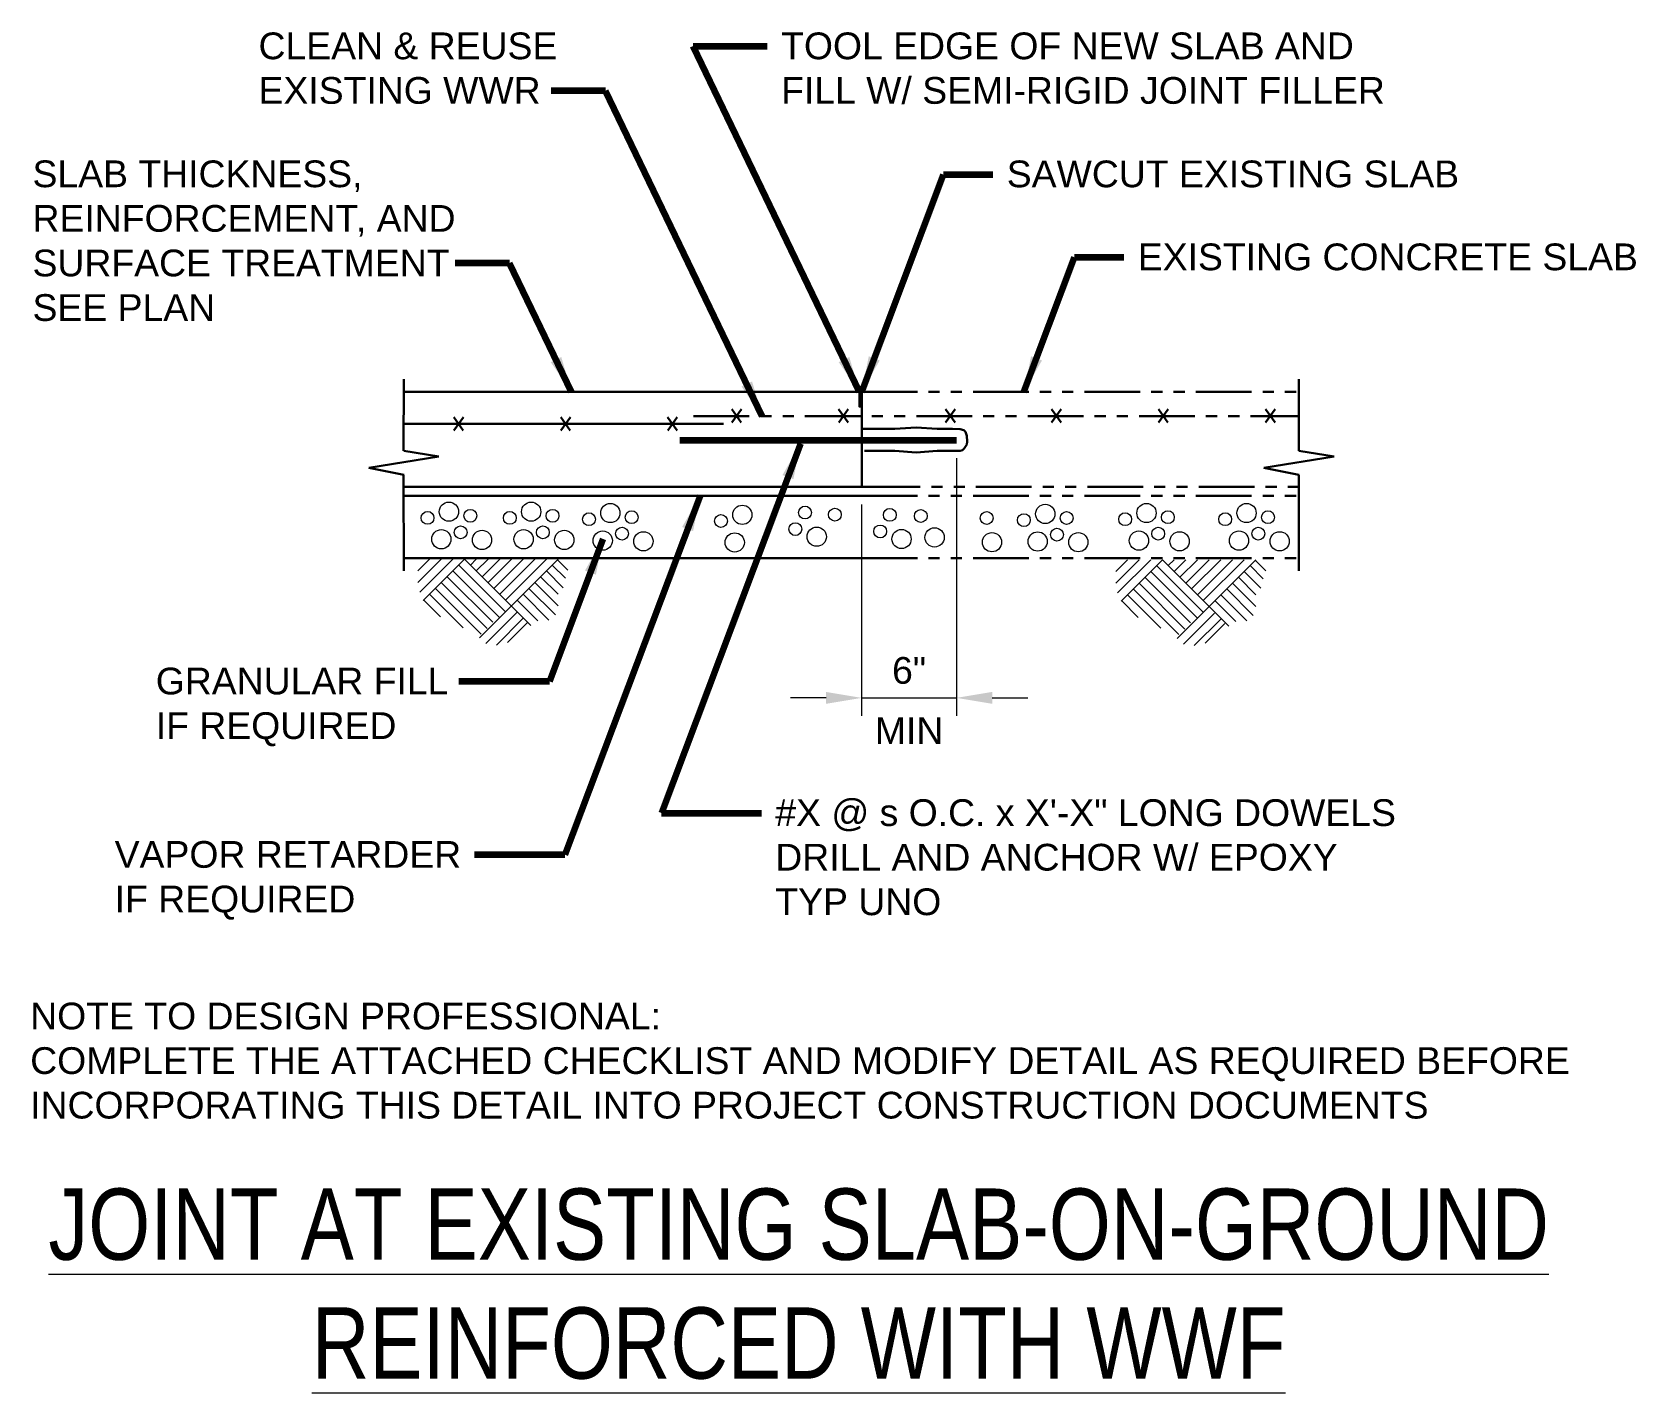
# Model space of a CAD drawing. Header units: inches. Extents: x 690.2 to 780.2, y 328.5 to 404.9.
import ezdxf

# ---------------------------------------------------------------- set-up
doc = ezdxf.new("R2010")
doc.units = ezdxf.units.IN
doc.header["$LTSCALE"] = 5
doc.header["$MEASUREMENT"] = 0
doc.linetypes.add('PHANTOM', pattern=[2.5, 1.25, -0.25, 0.25, -0.25, 0.25, -0.25])
for name, color, linetype, lineweight in [('S-ANNO-DIMS', 1, 'Continuous', 20), ('S-ANNO-TEXT', 7, 'Continuous', 20), ('S-DELT-PATT', 7, 'Continuous', 15), ('S-DETL', 3, 'Continuous', 30)]:
    doc.layers.add(name, color=color, linetype=linetype, lineweight=lineweight)
doc.styles.add('Romans', font='arial.ttf')
doc.dimstyles.get("Standard").update_dxf_attribs({"dimtxt": 0.18, "dimasz": 0.18, "dimexe": 0.18, "dimexo": 0.0625, "dimgap": 0.09, "dimtad": 0, "dimtih": 1, "dimtoh": 1, "dimdec": 4, "dimzin": 0, "dimdsep": 46, "dimtxsty": 'Standard', "dimcen": 0.09, "dimadec": 0, "dimazin": 0, "dimtfac": 1, "dimtdec": 4, "dimtofl": 0, "dimtmove": 0, "dimatfit": 3, "dimfxl": 1, "dimtolj": 1, "dimtzin": 0, "dimarcsym": 0})

# ---------------------------------------------------------------- blocks, each defined once
blk = doc.blocks.new('*D0')
at = {"layer": 'Defpoints', "color": 0, "transparency": 16777216}
for p in [(742.049, 381.946), (736.726, 379.345), (742.049, 367.505)]:
    blk.add_point(p, dxfattribs=at)
at = {"layer": 'S-ANNO-DIMS', "transparency": 16777216}
for p, q in [((742.049, 380.946), (742.049, 366.505)), ((736.726, 378.345), (736.726, 366.505)), ((734.726, 367.505), (732.726, 367.505)), ((736.726, 367.505), (742.049, 367.505)), ((744.049, 367.505), (746.049, 367.505))]:
    blk.add_line(p, q, dxfattribs=at)
for points in [[(734.726, 367.838), (734.726, 367.171), (736.726, 367.505)], [(744.049, 367.838), (744.049, 367.171), (742.049, 367.505)]]:
    blk.add_solid(points, dxfattribs=at)
at = {"layer": 'S-ANNO-DIMS', "transparency": 16777216, "insert": (739.387, 369.036), "char_height": 1.5, "attachment_point": 5, "style": 'Romans'}
blk.add_mtext('\\A1;6"', dxfattribs=at)

msp = doc.modelspace()

# ---------------------------------------------------------------- hatches: boundary and pattern name
at = {"layer": 'S-DETL', "linetype": 'Continuous'}
h = msp.add_hatch(color=256, dxfattribs=at)
h.dxf.hatch_style = 1
h.paths.add_polyline_path([(736.7261839, 384.6787153), (736.6033702, 384.6787153), (736.6033702, 383.8471955), (736.7261839, 383.8510085)])

# ---------------------------------------------------------------- linework, layer by layer
at = {"layer": 'S-DELT-PATT'}
for p, q in [((711.8287269, 373.9735443), (713.1397072, 375.2845245)), ((711.8287269, 374.6290344), (712.484217, 375.2845245)), ((711.9393409, 373.4286681), (713.7951973, 375.2845245)), ((712.130703, 372.9645401), (714.4506874, 375.2845245)), ((714.4506874, 375.2845245), (718.1684062, 371.5668057)), ((714.7784325, 374.9567794), (715.1061776, 375.2845245)), ((715.1061776, 374.6290344), (715.7616677, 375.2845245)), ((715.2811524, 370.8710685), (719.6946084, 375.2845245)), ((715.4339226, 374.3012893), (716.4171578, 375.2845245)), ((715.7616677, 373.9735443), (717.0726479, 375.2845245)), ((716.0894127, 373.6457992), (717.7281381, 375.2845245)), ((716.4171578, 373.3180541), (718.3836282, 375.2845245)), ((716.7449029, 372.9903091), (719.0391183, 375.2845245)), ((719.6624894, 375.2524055), (720.2468015, 374.6680852)), ((750.9784061, 373.9421395), (752.2893863, 375.2531198)), ((750.9784061, 374.5976296), (751.6338962, 375.2531198)), ((751.08902, 373.3972633), (752.9448764, 375.2531198)), ((751.2803822, 372.9331354), (753.6003666, 375.2531198)), ((753.6003666, 375.2531198), (757.3180853, 371.535401)), ((753.9281116, 374.9253747), (754.2558567, 375.2531198)), ((754.2558567, 374.5976296), (754.9113468, 375.2531198)), ((754.4308316, 370.8396638), (758.8442876, 375.2531198)), ((754.5836018, 374.2698846), (755.566837, 375.2531198)), ((754.9113468, 373.9421395), (756.2223271, 375.2531198)), ((755.2390919, 373.6143944), (756.8778172, 375.2531198)), ((755.566837, 373.2866494), (757.5333073, 375.2531198)), ((755.894582, 372.9589043), (758.1887975, 375.2531198)), ((713.7951973, 374.6290344), (716.4218446, 372.0023871)), ((714.1229424, 374.9567794), (716.7325387, 372.3471831)), ((719.0391183, 374.6290344), (719.9814427, 373.6867018)), ((719.3668634, 374.9567794), (720.1046093, 374.2190253)), ((752.9448764, 374.5976296), (755.5715237, 371.9709824)), ((753.2726215, 374.9253747), (755.8822178, 372.3157784)), ((758.1887975, 374.5976296), (759.1311219, 373.655297)), ((758.5165425, 374.9253747), (759.2542885, 374.1876206)), ((758.8121686, 375.2210007), (759.3964807, 374.6366805)), ((712.8119621, 373.6457992), (715.3704138, 371.0873393)), ((713.1397072, 373.9735443), (715.7152098, 371.3980416)), ((713.4674522, 374.3012893), (716.0259039, 371.7428294)), ((718.0558831, 373.6457992), (719.5437474, 372.1579349)), ((718.3836282, 373.9735443), (719.6946084, 372.662564)), ((718.7113733, 374.3012893), (719.6946084, 373.3180541)), ((751.9616413, 373.6143944), (754.520093, 371.0559345)), ((752.2893863, 373.9421395), (754.864889, 371.3666369)), ((752.6171314, 374.2698846), (755.1755831, 371.7114247)), ((757.2055623, 373.6143944), (758.6934265, 372.1265302)), ((757.5333073, 373.9421395), (758.8442876, 372.6311592)), ((757.8610524, 374.2698846), (758.8442876, 373.2866494)), ((712.156472, 372.9903091), (713.0953633, 372.0514178)), ((712.484217, 373.3180541), (714.360746, 371.441517)), ((717.400393, 372.9903091), (718.5643386, 371.8263552)), ((717.7281381, 373.3180541), (719.1819005, 371.8642835)), ((751.3061511, 372.9589043), (752.2450424, 372.020013)), ((751.6338962, 373.2866494), (753.5104251, 371.4101122)), ((756.5500721, 372.9589043), (757.7140178, 371.7949505)), ((756.8778172, 373.2866494), (758.3315796, 371.8328788)), ((715.6418746, 370.5526511), (717.3807752, 372.2915517)), ((716.2385591, 370.4674128), (717.7217366, 371.9505903)), ((716.8522863, 370.6037957), (717.9604088, 371.7119182)), ((754.7915538, 370.5212464), (756.5304544, 372.260147)), ((755.3882383, 370.4360081), (756.8714158, 371.9191856)), ((756.0019655, 370.572391), (757.1100879, 371.6805134))]:
    msp.add_line(p, q, dxfattribs=at)
for centre, radius in [((712.3701964, 377.6022083), 0.3599856), ((713.5692109, 377.9503819), 0.5399784), ((714.7682254, 377.7182661), 0.3599856), ((716.9850768, 377.6022083), 0.3599856), ((718.1840913, 377.9503819), 0.5399784), ((719.3831059, 377.7182661), 0.3599856), ((722.6239661, 377.8741452), 0.5399784), ((723.8229807, 377.6420295), 0.3599856), ((730.0289911, 377.7718609), 0.5399784), ((733.547112, 377.8997308), 0.3599856), ((735.2239849, 377.7836729), 0.3599856), ((738.3062096, 377.7704807), 0.3599856), ((740.0436616, 377.705565), 0.3599856), ((743.7395619, 377.5908873), 0.3599856), ((747.026714, 377.8230031), 0.5399784), ((748.2257286, 377.5908873), 0.3599856), ((752.7079318, 377.8741452), 0.5399784), ((753.9069464, 377.6420295), 0.3599856), ((758.3216652, 377.8741452), 0.5399784), ((759.5206798, 377.6420295), 0.3599856), ((714.2265596, 376.7899908), 0.3599856), ((718.84144, 376.7899908), 0.3599856), ((721.4249516, 377.5259716), 0.3599856), ((723.2813149, 376.7137541), 0.3599856), ((728.8299765, 377.4236873), 0.3599856), ((733.0054461, 376.9714554), 0.3599856), ((734.2046482, 376.5460349), 0.5399784), ((737.7645437, 376.8422054), 0.3599856), ((740.8170682, 376.5065505), 0.5399784), ((745.8276995, 377.4748295), 0.3599856), ((751.5089173, 377.5259716), 0.3599856), ((753.3652805, 376.7137541), 0.3599856), ((757.1226507, 377.5259716), 0.3599856), ((758.979014, 376.7137541), 0.3599856), ((713.1436029, 376.4031938), 0.5399784), ((715.4257616, 376.3645703), 0.5399784), ((717.7584834, 376.4031938), 0.5399784), ((720.0406421, 376.3645703), 0.5399784), ((722.1983582, 376.3269571), 0.5399784), ((724.4805169, 376.2883337), 0.5399784), ((729.6033831, 376.2246728), 0.5399784), ((738.9637458, 376.4167849), 0.5399784), ((744.0371125, 376.2371915), 0.5399784), ((746.6011061, 376.2758149), 0.5399784), ((747.6840627, 376.662612), 0.3599856), ((748.8832648, 376.2371915), 0.5399784), ((752.2823239, 376.3269571), 0.5399784), ((754.5644826, 376.2883337), 0.5399784), ((757.8960573, 376.3269571), 0.5399784), ((760.178216, 376.2883337), 0.5399784)]:
    msp.add_circle(centre, radius, dxfattribs=at)
at = {"layer": 'S-DETL', "linetype": 'Continuous'}
for p, q in [((711.0408089, 385.3911497), (711.0105276, 381.3704966)), ((761.2588818, 385.3911497), (761.2588818, 381.3704966)), ((711.0354432, 384.6787153), (736.7261839, 384.6787153)), ((736.7261839, 384.6787153), (736.7261839, 379.345382)), ((729.9741032, 382.9498013), (729.4381396, 383.6976815)), ((729.4466448, 382.9498013), (729.9826084, 383.6976815)), ((735.965598, 382.9498013), (735.4296344, 383.6976815)), ((735.4381396, 382.9498013), (735.9741032, 383.6976815)), ((741.965598, 382.9498013), (741.4296344, 383.6976815)), ((741.4381396, 382.9498013), (741.9741032, 383.6976815)), ((747.9116709, 382.9498013), (747.3757073, 383.6976815)), ((747.3842125, 382.9498013), (747.9201761, 383.6976815)), ((753.9116709, 382.9498013), (753.3757073, 383.6976815)), ((753.3842125, 382.9498013), (753.9201761, 383.6976815)), ((759.9201761, 382.9498013), (759.3842125, 383.6976815)), ((759.3927177, 382.9498013), (759.9286813, 383.6976815)), ((711.0185735, 382.8699028), (728.979236, 382.8699028)), ((714.37465, 382.5078325), (713.8386865, 383.2557127)), ((713.8471865, 382.5078325), (714.38315, 383.2557127)), ((720.3788864, 382.5018976), (719.8429229, 383.2497778)), ((719.8514229, 382.5018976), (720.3873864, 383.2497778)), ((726.3746292, 382.5078325), (725.8386657, 383.2557127)), ((725.8471657, 382.5078325), (726.3831292, 383.2557127)), ((736.8105126, 382.5931528), (737.8004547, 382.5931528)), ((737.8004547, 382.5931528), (738.5904964, 382.5931528)), ((738.5904964, 382.5931528), (739.7755693, 382.6721841)), ((739.7755693, 382.6721841), (740.9606318, 382.5931528)), ((740.9606318, 382.5931528), (741.8296839, 382.5931528)), ((741.8296839, 382.5931528), (742.2522756, 382.5851389)), ((742.2522756, 382.5851389), (742.4617151, 382.5141112)), ((742.4617151, 382.5141112), (742.5480185, 382.429462)), ((742.6197256, 381.723757), (742.4863329, 381.499521)), ((742.5480185, 382.429462), (742.6197256, 382.1979757)), ((742.6197256, 382.1979757), (742.6522436, 381.8798193)), ((742.6522436, 381.8798193), (742.6197256, 381.723757)), ((713.0095589, 381.0423716), (709.0720589, 380.4173716)), ((711.0408089, 381.3704966), (713.0095589, 381.0423716)), ((736.8776079, 381.3575278), (737.8004547, 381.3575278)), ((737.8004547, 381.3575278), (738.5904964, 381.3575278)), ((738.5904964, 381.3575278), (739.7755693, 381.2784966)), ((739.7755693, 381.2784966), (740.9606318, 381.3575278)), ((740.9606318, 381.3575278), (741.8296839, 381.3575278)), ((741.8296839, 381.3575278), (742.2522756, 381.3655418)), ((742.3827047, 381.4076112), (742.2522756, 381.3655418)), ((742.4863329, 381.499521), (742.3827047, 381.4076112)), ((763.2276318, 381.0423716), (759.2901318, 380.4173716)), ((761.2588818, 381.3704966), (763.2276318, 381.0423716)), ((709.0720589, 380.4173716), (711.0408089, 380.0120487)), ((711.0105276, 380.0120487), (711.0408089, 374.6329476)), ((759.2901318, 380.4173716), (761.2588818, 380.0120487)), ((761.2588818, 380.0120487), (761.2588818, 374.6329476)), ((711.0142806, 379.345382), (736.8886526, 379.345382)), ((711.0170953, 378.845382), (736.7261839, 378.845382)), ((711.0367983, 375.345382), (736.7261839, 375.345382))]:
    msp.add_line(p, q, dxfattribs=at)
at = {"layer": 'S-DETL', "linetype": 'PHANTOM', "ltscale": 0.5}
for p, q in [((736.7261839, 384.6787153), (761.2588818, 384.6787153)), ((727.2938506, 383.3118716), (761.2562985, 383.3118716)), ((736.7261839, 378.845382), (761.2588818, 378.845382)), ((736.8886526, 379.345382), (761.2588818, 379.345382)), ((736.7261839, 375.345382), (761.2588818, 375.345382))]:
    msp.add_line(p, q, dxfattribs=at)
at = {"layer": 'S-DETL', "linetype": 'Continuous'}
msp.add_lwpolyline([(736.7261839, 384.6787153), (736.6033702, 384.6787153), (736.6033702, 383.8471955), (736.7261839, 383.8510085)], close=True, dxfattribs=at)
at = {"layer": 'S-DETL', "const_width": 0.375}
msp.add_lwpolyline([(742.0486244, 381.945998), (726.515916, 381.945998)], dxfattribs=at)

# ---------------------------------------------------------------- texts
at = {"layer": 'S-ANNO-DIMS', "insert": (739.3874041, 365.6712175), "char_height": 1.49999999, "attachment_point": 5, "style": 'Romans'}
msp.add_mtext('\\A1;MIN', dxfattribs=at)
at = {"layer": 'S-ANNO-TEXT', "style": 'Romans'}
for s, insert, char_height, attachment_point in [('\\A1;CLEAN & REUSE \\PEXISTING WWR', (702.8856277, 404.8325788), 1.499999989, 1), ('\\A1;TOOL EDGE OF NEW SLAB AND \\PFILL W/ SEMI-RIGID JOINT FILLER', (732.2067204, 404.8325788), 1.499999989, 1), ('\\A1;SLAB THICKNESS, \\PREINFORCEMEN{\\T0.9;T}, AND \\PSURFACE TREATMENT\\PSEE PLAN', (690.2049141, 397.6535202), 1.499999989, 1), ('\\A1;SAWCUT EXISTING SLAB', (744.8672841, 397.6494274), 1.499999989, 1), ('\\A1;EXISTING CONCRETE SLAB', (752.2192353, 392.9949254), 1.499999989, 1), ('\\A1;\\pxql;GRANULAR FILL\\PIF REQUIRED', (697.1202077, 369.1990079), 1.499999989, 1), ('\\A1;#X @ s O.C. x X\'-X" LONG DOWELS\\PDRILL AND ANCHOR W/ EPOXY\\PTYP UNO', (731.8804581, 361.8168519), 1.499999989, 1), ('\\A1;\\pxql;VAPOR RETARDER\\PIF REQUIRED', (694.8143216, 359.4720276), 1.499999989, 1), ('NOTE TO DESIGN PROFESSIONAL: \\PCOMPLETE THE ATTACHED CHECKLIST AND MODIFY DETAIL AS REQUIRED BEFORE \\PINCORPORATING THIS DETAIL INTO PROJECT CONSTRUCTION DOCUMENTS', (690.074019, 350.4077455), 1.499999989, 1), ('{\\W0.8;\\LJOINT AT EXISTING SLAB-ON-GROUND \\PREINFORCED WITH WWF}', (733.1921975, 339.9814154), 4, 2)]:
    msp.add_mtext(s, dxfattribs=dict(at, insert=insert, char_height=char_height, attachment_point=attachment_point))

# ---------------------------------------------------------------- dimensions: what is measured, and where the dimension line sits
at = {"layer": 'S-ANNO-DIMS'}
dim = msp.add_linear_dim(base=(742.0486244, 367.5045508), p1=(736.7261839, 379.345382), p2=(742.0486244, 381.945998), text='6"', dimstyle='Standard', override={"dimscale": 16, "dimtxt": 0.09375, "dimasz": 0.125, "dimexe": 0.0625, "dimgap": 0.0625, "dimtih": 0, "dimtoh": 0, "dimdec": 5, "dimlfac": 1, "dimrnd": 0.03125, "dimzin": 7, "dimlunit": 4, "dimtxsty": 'Romans', "dimcen": 0.125, "dimclrd": 256, "dimclre": 256, "dimclrt": 256, "dimadec": 4, "dimtdec": 5, "dimtofl": 1, "dimtvp": 1, "dimfrac": 2, "dimtzin": 3, "dimlwd": 65535, "dimlwe": 65535}, dxfattribs=at)
dim.commit()
dim.dimension.update_dxf_attribs({"geometry": '*D0', "text_midpoint": (739.3874041, 367.5045508), "dimtype": 128})

# ---------------------------------------------------------------- leaders
at = {"layer": 'S-ANNO-TEXT'}
for points, override in [([(736.6033702, 384.6787153), (727.2705864, 404.056999), (731.4311406, 404.056999)], {"dimscale": 16, "dimtxt": 0.09375, "dimasz": 0.125, "dimexe": 0.0625, "dimgap": 0.0625, "dimtad": 0, "dimtih": 0, "dimtoh": 0, "dimdec": 5, "dimlfac": 16, "dimrnd": 0.03125, "dimzin": 7, "dimlunit": 4, "dimtxsty": 'Romans', "dimcen": 0.125, "dimclrd": 256, "dimclre": 256, "dimclrt": 256, "dimadec": 4, "dimtdec": 5, "dimtofl": 1, "dimtvp": 1, "dimfrac": 2, "dimtzin": 3, "dimlwd": 65535, "dimlwe": 65535}), ([(731.1487244, 383.3118716), (722.3565899, 401.5675688), (719.3012195, 401.5675688)], {"dimscale": 16, "dimtxt": 0.09375, "dimasz": 0.125, "dimexe": 0.0625, "dimgap": 0.0625, "dimtih": 0, "dimtoh": 0, "dimdec": 5, "dimlfac": 16, "dimrnd": 0.03125, "dimzin": 7, "dimlunit": 4, "dimtxsty": 'Romans', "dimcen": 0.125, "dimclrd": 256, "dimclre": 256, "dimclrt": 256, "dimadec": 4, "dimtdec": 5, "dimtofl": 1, "dimtvp": 1, "dimfrac": 2, "dimtzin": 3, "dimlwd": 65535, "dimlwe": 65535}), ([(736.7261839, 384.6787153), (741.31749, 396.873336), (744.0911927, 396.873336)], {"dimscale": 16, "dimtxt": 0.09375, "dimasz": 0.125, "dimexe": 0.0625, "dimgap": 0.0625, "dimtad": 0, "dimtih": 0, "dimtoh": 0, "dimdec": 5, "dimlfac": 16, "dimrnd": 0.03125, "dimzin": 7, "dimlunit": 4, "dimtxsty": 'Romans', "dimcen": 0.125, "dimclrd": 256, "dimclre": 256, "dimclrt": 256, "dimadec": 4, "dimtdec": 5, "dimtofl": 1, "dimtvp": 1, "dimfrac": 2, "dimtzin": 3, "dimlwd": 65535, "dimlwe": 65535}), ([(720.444322, 384.6787153), (716.9700037, 391.892675), (713.9146332, 391.892675)], {"dimscale": 16, "dimtxt": 0.09375, "dimasz": 0.125, "dimexe": 0.0625, "dimgap": 0.0625, "dimtih": 0, "dimtoh": 0, "dimdec": 5, "dimlfac": 16, "dimrnd": 0.03125, "dimzin": 7, "dimlunit": 4, "dimtxsty": 'Romans', "dimcen": 0.125, "dimclrd": 256, "dimclre": 256, "dimclrt": 256, "dimadec": 4, "dimtdec": 5, "dimtofl": 1, "dimtvp": 1, "dimfrac": 2, "dimtzin": 3, "dimlwd": 65535, "dimlwe": 65535}), ([(745.8305671, 384.6787153), (748.6694411, 392.218834), (751.4431439, 392.218834)], {"dimscale": 16, "dimtxt": 0.09375, "dimasz": 0.125, "dimexe": 0.0625, "dimgap": 0.0625, "dimtad": 0, "dimtih": 0, "dimtoh": 0, "dimdec": 5, "dimlfac": 16, "dimrnd": 0.03125, "dimzin": 7, "dimlunit": 4, "dimtxsty": 'Romans', "dimcen": 0.125, "dimclrd": 256, "dimclre": 256, "dimclrt": 256, "dimadec": 4, "dimtdec": 5, "dimtofl": 1, "dimtvp": 1, "dimfrac": 2, "dimtzin": 3, "dimlwd": 65535, "dimlwe": 65535}), ([(733.2938579, 381.758498), (725.4935765, 361.0407605), (731.1043667, 361.0407605)], {"dimscale": 16, "dimtxt": 0.09375, "dimasz": 0.125, "dimexe": 0.0625, "dimgap": 0.0625, "dimtih": 0, "dimtoh": 0, "dimdec": 5, "dimlfac": 16, "dimrnd": 0.03125, "dimzin": 7, "dimlunit": 4, "dimtxsty": 'Romans', "dimcen": 0.125, "dimclrd": 256, "dimclre": 256, "dimclrt": 256, "dimadec": 4, "dimtdec": 5, "dimtofl": 1, "dimtvp": 1, "dimfrac": 2, "dimtzin": 3, "dimlwd": 65535, "dimlwe": 65535}), ([(727.6647262, 378.845382), (720.078408, 358.6959362), (714.9993488, 358.6959362)], {"dimscale": 16, "dimtxt": 0.09375, "dimasz": 0.125, "dimexe": 0.0625, "dimgap": 0.0625, "dimtih": 0, "dimtoh": 0, "dimdec": 5, "dimlfac": 16, "dimrnd": 0.03125, "dimzin": 7, "dimlunit": 4, "dimtxsty": 'Romans', "dimcen": 0.125, "dimclrd": 256, "dimclre": 256, "dimclrt": 256, "dimadec": 4, "dimtdec": 5, "dimtofl": 1, "dimtvp": 1, "dimfrac": 2, "dimtzin": 3, "dimlwd": 65535, "dimlwe": 65535}), ([(722.2129, 376.4031938), (719.2083051, 368.4229165), (714.1292458, 368.4229165)], {"dimscale": 16, "dimtxt": 0.09375, "dimasz": 0.125, "dimexe": 0.0625, "dimgap": 0.0625, "dimtih": 0, "dimtoh": 0, "dimdec": 5, "dimlfac": 16, "dimrnd": 0.03125, "dimzin": 7, "dimlunit": 4, "dimtxsty": 'Romans', "dimcen": 0.125, "dimclrd": 256, "dimclre": 256, "dimclrt": 256, "dimadec": 4, "dimtdec": 5, "dimtofl": 1, "dimtvp": 1, "dimfrac": 2, "dimtzin": 3, "dimlwd": 65535, "dimlwe": 65535})]:
    msp.add_leader(points, dimstyle='Standard', override=override, dxfattribs=at)

doc.saveas('drawing.dxf')
